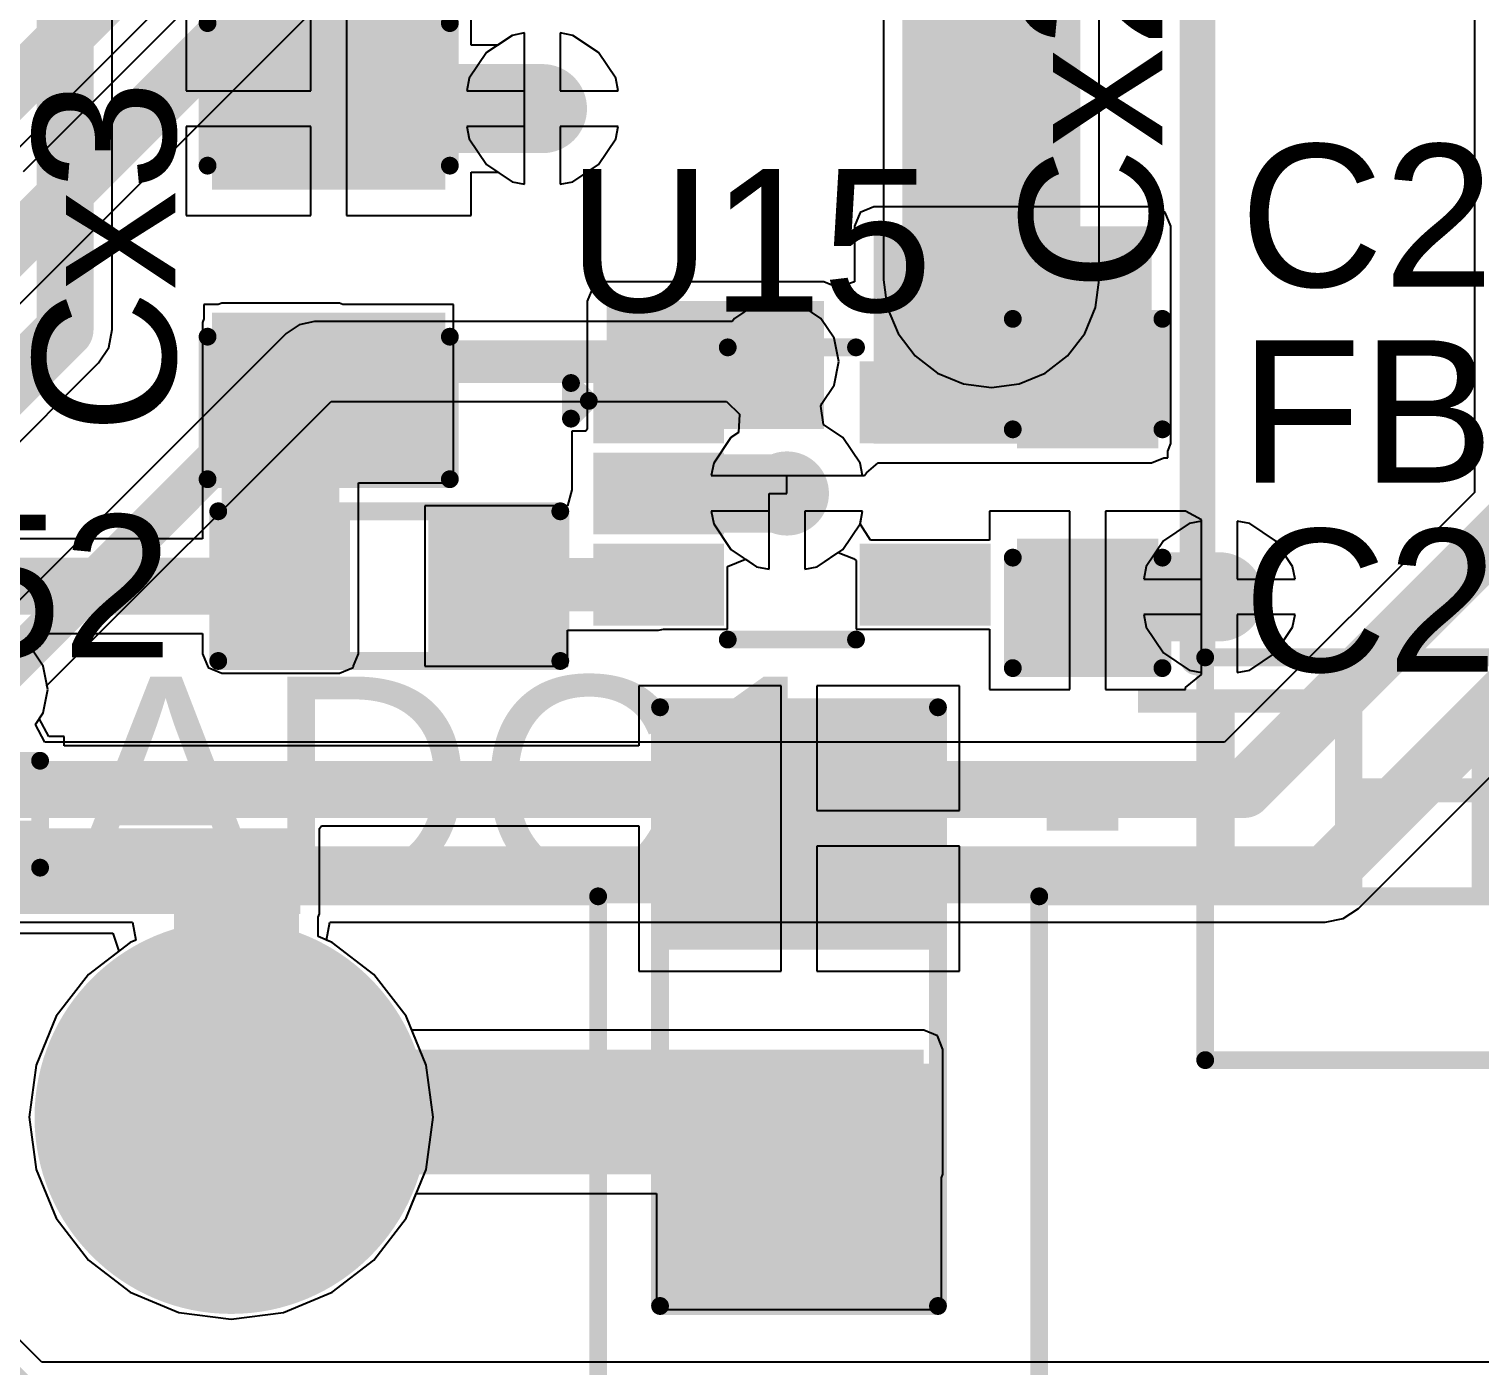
# Model space of a CAD drawing. Header units: millimetres. Extents: x -0.25 to 4.68, y -0.29 to 2.93.
# Drawn here: x 1.1959 to 1.6029, y 0.2812 to 0.6563 of the extents above; entities that cross this region are included whole.
import ezdxf

# ---------------------------------------------------------------- set-up
doc = ezdxf.new("R2010")
doc.units = ezdxf.units.MM
doc.header["$MEASUREMENT"] = 0
for name, color, linetype in [('BottomLayer', 5, 'Continuous'), ('BottomSolder', 6, 'Continuous'), ('Mechanical1', 6, 'Continuous'), ('MultiLayer', 9, 'Continuous'), ('PadHoleLayer', 156, 'Continuous'), ('TopLayer', 1, 'Continuous'), ('TopOverlay', 2, 'Continuous'), ('TopPaste', 8, 'Continuous'), ('TopSolder', 216, 'Continuous'), ('ViaHoleLayer', 16, 'Continuous')]:
    doc.layers.add(name, color=color, linetype=linetype)
doc.styles.add('Arial', font='', dxfattribs={"height": 0.2})
doc.styles.get('Arial').set_extended_font_data('Arial')

# ---------------------------------------------------------------- blocks, each defined once
blk = doc.blocks.new('SC_70_5_6')
at = {"layer": 'TopLayer'}
for points in [[(-0.05177, 0.03307), (-0.02303, 0.03307), (-0.02303, 0.01811), (-0.05177, 0.01811)], [(0.02303, 0.03307), (0.05177, 0.03307), (0.05177, 0.01811), (0.02303, 0.01811)], [(-0.05177, 0.00748), (-0.02303, 0.00748), (-0.02303, -0.00748), (-0.05177, -0.00748)], [(-0.05177, -0.01811), (-0.02303, -0.01811), (-0.02303, -0.03307), (-0.05177, -0.03307)], [(0.02303, -0.01811), (0.05177, -0.01811), (0.05177, -0.03307), (0.02303, -0.03307)]]:
    blk.add_hatch(color=1, dxfattribs=at).paths.add_polyline_path(points)
at = {"layer": 'TopPaste'}
for points in [[(-0.05177, 0.03307), (-0.02303, 0.03307), (-0.02303, 0.01811), (-0.05177, 0.01811)], [(0.02303, 0.03307), (0.05177, 0.03307), (0.05177, 0.01811), (0.02303, 0.01811)], [(-0.05177, 0.00748), (-0.02303, 0.00748), (-0.02303, -0.00748), (-0.05177, -0.00748)], [(-0.05177, -0.01811), (-0.02303, -0.01811), (-0.02303, -0.03307), (-0.05177, -0.03307)], [(0.02303, -0.01811), (0.05177, -0.01811), (0.05177, -0.03307), (0.02303, -0.03307)]]:
    blk.add_hatch(color=8, dxfattribs=at).paths.add_polyline_path(points)
at = {"layer": 'TopSolder'}
for points in [[(-0.05577, 0.03707), (-0.01903, 0.03707), (-0.01903, 0.01411), (-0.05577, 0.01411)], [(0.01903, 0.03707), (0.05577, 0.03707), (0.05577, 0.01411), (0.01903, 0.01411)], [(-0.05577, 0.01148), (-0.01903, 0.01148), (-0.01903, -0.01148), (-0.05577, -0.01148)], [(-0.05577, -0.01411), (-0.01903, -0.01411), (-0.01903, -0.03707), (-0.05577, -0.03707)], [(0.01903, -0.01411), (0.05577, -0.01411), (0.05577, -0.03707), (0.01903, -0.03707)]]:
    blk.add_hatch(color=216, dxfattribs=at).paths.add_polyline_path(points)
at = {"layer": 'TopOverlay', "const_width": 0.005}
for points in [[(-0.018, 0.041), (0.018, 0.041)], [(-0.062, 0.031), (-0.057, 0.026)], [(-0.062, 0.021), (-0.062, 0.031)], [(-0.062, 0.021), (-0.057, 0.026)], [(-0.018, -0.041), (0.018, -0.041)]]:
    blk.add_lwpolyline(points, dxfattribs=at)
at = {"layer": 'TopOverlay', "const_width": 0.0025}
for points in [[(-0.01925, 0.041, 1), (-0.01675, 0.041, 1)], [(0.01675, 0.041, 1), (0.01925, 0.041, 1)], [(-0.06325, 0.031, 1), (-0.06075, 0.031, 1)], [(-0.06325, 0.031, 1), (-0.06075, 0.031, 1)], [(-0.05825, 0.026, 1), (-0.05575, 0.026, 1)], [(-0.05825, 0.026, 1), (-0.05575, 0.026, 1)], [(-0.06325, 0.021, 1), (-0.06075, 0.021, 1)], [(-0.06325, 0.021, 1), (-0.06075, 0.021, 1)], [(-0.01925, -0.041, 1), (-0.01675, -0.041, 1)], [(0.01675, -0.041, 1), (0.01925, -0.041, 1)]]:
    blk.add_lwpolyline(points, format="xyb", close=True, dxfattribs=at)
blk = doc.blocks.new('R___0603_8')
at = {"layer": 'TopLayer'}
for points in [[(-0.015, 0.0175), (-0.015, -0.0175), (-0.045, -0.0175), (-0.045, 0.0175)], [(0.045, 0.0175), (0.045, -0.0175), (0.015, -0.0175), (0.015, 0.0175)]]:
    blk.add_hatch(color=1, dxfattribs=at).paths.add_polyline_path(points)
at = {"layer": 'TopPaste'}
for points in [[(-0.015, 0.0175), (-0.015, -0.0175), (-0.045, -0.0175), (-0.045, 0.0175)], [(0.045, 0.0175), (0.045, -0.0175), (0.015, -0.0175), (0.015, 0.0175)]]:
    blk.add_hatch(color=8, dxfattribs=at).paths.add_polyline_path(points)
at = {"layer": 'TopSolder'}
for points in [[(-0.011, 0.0215), (-0.011, -0.0215), (-0.049, -0.0215), (-0.049, 0.0215)], [(0.049, 0.0215), (0.049, -0.0215), (0.011, -0.0215), (0.011, 0.0215)]]:
    blk.add_hatch(color=216, dxfattribs=at).paths.add_polyline_path(points)
at = {"layer": 'TopOverlay', "const_width": 0.005}
for points in [[(-0.048, 0.021), (-0.048, -0.021)], [(0.048, 0.021), (-0.048, 0.021)], [(0.048, 0.021), (0.048, -0.021)], [(0.048, -0.021), (-0.048, -0.021)]]:
    blk.add_lwpolyline(points, dxfattribs=at)
at = {"layer": 'TopOverlay', "const_width": 0.0025}
for points in [[(-0.04925, 0.021, 1), (-0.04675, 0.021, 1)], [(-0.04925, 0.021, 1), (-0.04675, 0.021, 1)], [(0.04675, 0.021, 1), (0.04925, 0.021, 1)], [(0.04675, 0.021, 1), (0.04925, 0.021, 1)], [(-0.04925, -0.021, 1), (-0.04675, -0.021, 1)], [(-0.04925, -0.021, 1), (-0.04675, -0.021, 1)], [(0.04675, -0.021, 1), (0.04925, -0.021, 1)], [(0.04675, -0.021, 1), (0.04925, -0.021, 1)]]:
    blk.add_lwpolyline(points, format="xyb", close=True, dxfattribs=at)
blk = doc.blocks.new('R___1206_10')
at = {"layer": 'TopLayer'}
for points in [[(-0.08, 0.035), (-0.02, 0.035), (-0.02, -0.035), (-0.08, -0.035)], [(0.02, 0.035), (0.08, 0.035), (0.08, -0.035), (0.02, -0.035)]]:
    blk.add_hatch(color=1, dxfattribs=at).paths.add_polyline_path(points)
at = {"layer": 'TopPaste'}
for points in [[(-0.08, 0.035), (-0.02, 0.035), (-0.02, -0.035), (-0.08, -0.035)], [(0.02, 0.035), (0.08, 0.035), (0.08, -0.035), (0.02, -0.035)]]:
    blk.add_hatch(color=8, dxfattribs=at).paths.add_polyline_path(points)
at = {"layer": 'TopSolder'}
for points in [[(-0.084, 0.039), (-0.016, 0.039), (-0.016, -0.039), (-0.084, -0.039)], [(0.016, 0.039), (0.084, 0.039), (0.084, -0.039), (0.016, -0.039)]]:
    blk.add_hatch(color=216, dxfattribs=at).paths.add_polyline_path(points)
at = {"layer": 'TopOverlay', "const_width": 0.005}
for points in [[(0.084, 0.039), (-0.084, 0.039)], [(-0.084, -0.039), (-0.084, 0.039)], [(0.084, -0.039), (0.084, 0.039)], [(0.084, -0.039), (-0.084, -0.039)]]:
    blk.add_lwpolyline(points, dxfattribs=at)
at = {"layer": 'TopOverlay', "const_width": 0.0025}
for points in [[(-0.08525, 0.039, 1), (-0.08275, 0.039, 1)], [(-0.08525, 0.039, 1), (-0.08275, 0.039, 1)], [(0.08275, 0.039, 1), (0.08525, 0.039, 1)], [(0.08275, 0.039, 1), (0.08525, 0.039, 1)], [(-0.08525, -0.039, 1), (-0.08275, -0.039, 1)], [(-0.08525, -0.039, 1), (-0.08275, -0.039, 1)], [(0.08275, -0.039, 1), (0.08525, -0.039, 1)], [(0.08275, -0.039, 1), (0.08525, -0.039, 1)]]:
    blk.add_lwpolyline(points, format="xyb", close=True, dxfattribs=at)
blk = doc.blocks.new('ZIO_101954_12')
at = {"layer": 'TopOverlay', "const_width": 0.005}
for points in [[(-0.719, -1.74), (-0.719, 0.057)], [(-0.719, -1.74), (0.719, -1.74)]]:
    blk.add_lwpolyline(points, dxfattribs=at)
at = {"layer": 'TopOverlay', "const_width": 0.0025}
blk.add_lwpolyline([(-0.72025, -1.74, 1), (-0.71775, -1.74, 1)], format="xyb", close=True, dxfattribs=at)
blk.add_lwpolyline([(-0.72025, -1.74, 1), (-0.71775, -1.74, 1)], format="xyb", close=True, dxfattribs=at)
blk = doc.blocks.new('C___0805_13')
at = {"layer": 'TopLayer'}
for points in [[(-0.06, 0.03), (-0.02, 0.03), (-0.02, -0.03), (-0.06, -0.03)], [(0.02, 0.03), (0.06, 0.03), (0.06, -0.03), (0.02, -0.03)]]:
    blk.add_hatch(color=1, dxfattribs=at).paths.add_polyline_path(points)
at = {"layer": 'TopPaste'}
for points in [[(-0.06, 0.03), (-0.02, 0.03), (-0.02, -0.03), (-0.06, -0.03)], [(0.02, 0.03), (0.06, 0.03), (0.06, -0.03), (0.02, -0.03)]]:
    blk.add_hatch(color=8, dxfattribs=at).paths.add_polyline_path(points)
at = {"layer": 'TopSolder'}
for points in [[(-0.06276, 0.03276), (-0.01724, 0.03276), (-0.01724, -0.03276), (-0.06276, -0.03276)], [(0.01724, 0.03276), (0.06276, 0.03276), (0.06276, -0.03276), (0.01724, -0.03276)]]:
    blk.add_hatch(color=216, dxfattribs=at).paths.add_polyline_path(points)
at = {"layer": 'TopOverlay', "const_width": 0.005}
for points in [[(-0.024, 0.034), (-0.064, 0.034)], [(-0.064, -0.034), (-0.064, 0.034)], [(0.064, 0.034), (0.024, 0.034)], [(0.064, -0.034), (0.064, 0.034)], [(-0.024, -0.034), (-0.064, -0.034)], [(0.064, -0.034), (0.024, -0.034)]]:
    blk.add_lwpolyline(points, dxfattribs=at)
at = {"layer": 'TopOverlay', "const_width": 0.0025}
for points in [[(-0.06525, 0.034, 1), (-0.06275, 0.034, 1)], [(-0.06525, 0.034, 1), (-0.06275, 0.034, 1)], [(-0.02525, 0.034, 1), (-0.02275, 0.034, 1)], [(0.02275, 0.034, 1), (0.02525, 0.034, 1)], [(0.06275, 0.034, 1), (0.06525, 0.034, 1)], [(0.06275, 0.034, 1), (0.06525, 0.034, 1)], [(-0.06525, -0.034, 1), (-0.06275, -0.034, 1)], [(-0.06525, -0.034, 1), (-0.06275, -0.034, 1)], [(-0.02525, -0.034, 1), (-0.02275, -0.034, 1)], [(0.02275, -0.034, 1), (0.02525, -0.034, 1)], [(0.06275, -0.034, 1), (0.06525, -0.034, 1)], [(0.06275, -0.034, 1), (0.06525, -0.034, 1)]]:
    blk.add_lwpolyline(points, format="xyb", close=True, dxfattribs=at)
blk = doc.blocks.new('C___0603_15')
at = {"layer": 'TopLayer'}
for points in [[(-0.015, 0.0175), (-0.015, -0.0175), (-0.045, -0.0175), (-0.045, 0.0175)], [(0.045, 0.0175), (0.045, -0.0175), (0.015, -0.0175), (0.015, 0.0175)]]:
    blk.add_hatch(color=1, dxfattribs=at).paths.add_polyline_path(points)
at = {"layer": 'TopPaste'}
for points in [[(-0.015, 0.0175), (-0.015, -0.0175), (-0.045, -0.0175), (-0.045, 0.0175)], [(0.045, 0.0175), (0.045, -0.0175), (0.015, -0.0175), (0.015, 0.0175)]]:
    blk.add_hatch(color=8, dxfattribs=at).paths.add_polyline_path(points)
at = {"layer": 'TopSolder'}
for points in [[(-0.01264, 0.01986), (-0.01264, -0.01986), (-0.04736, -0.01986), (-0.04736, 0.01986)], [(0.04736, 0.01986), (0.04736, -0.01986), (0.01264, -0.01986), (0.01264, 0.01986)]]:
    blk.add_hatch(color=216, dxfattribs=at).paths.add_polyline_path(points)
at = {"layer": 'TopOverlay', "const_width": 0.005}
for points in [[(-0.049, -0.021), (-0.049, 0.021)], [(-0.018, 0.021), (-0.049, 0.021)], [(0.049, 0.021), (0.018, 0.021)], [(0.049, -0.021), (0.049, 0.021)], [(-0.018, -0.021), (-0.049, -0.021)], [(0.049, -0.021), (0.018, -0.021)]]:
    blk.add_lwpolyline(points, dxfattribs=at)
at = {"layer": 'TopOverlay', "const_width": 0.0025}
for points in [[(-0.05025, 0.021, 1), (-0.04775, 0.021, 1)], [(-0.05025, 0.021, 1), (-0.04775, 0.021, 1)], [(-0.01925, 0.021, 1), (-0.01675, 0.021, 1)], [(0.01675, 0.021, 1), (0.01925, 0.021, 1)], [(0.04775, 0.021, 1), (0.05025, 0.021, 1)], [(0.04775, 0.021, 1), (0.05025, 0.021, 1)], [(-0.05025, -0.021, 1), (-0.04775, -0.021, 1)], [(-0.05025, -0.021, 1), (-0.04775, -0.021, 1)], [(-0.01925, -0.021, 1), (-0.01675, -0.021, 1)], [(0.01675, -0.021, 1), (0.01925, -0.021, 1)], [(0.04775, -0.021, 1), (0.05025, -0.021, 1)], [(0.04775, -0.021, 1), (0.05025, -0.021, 1)]]:
    blk.add_lwpolyline(points, format="xyb", close=True, dxfattribs=at)
blk = doc.blocks.new('HA0200500000G_25')
at = {"layer": 'BottomLayer'}
h = blk.add_hatch(color=5, dxfattribs=at)
edge = h.paths.add_edge_path()
edge.add_arc((0.1, 0.15), 0.05118, 0, 360)
at = {"layer": 'BottomSolder'}
h = blk.add_hatch(color=6, dxfattribs=at)
edge = h.paths.add_edge_path()
edge.add_arc((0.1, 0.15), 0.05518, 0, 360)
at = {"layer": 'MultiLayer'}
h = blk.add_hatch(color=9, dxfattribs=at)
edge = h.paths.add_edge_path()
edge.add_arc((0.1, 0.15), 0.05118, 0, 360)
at = {"layer": 'PadHoleLayer'}
h = blk.add_hatch(color=156, dxfattribs=at)
edge = h.paths.add_edge_path()
edge.add_arc((0.1, 0.15), 0.02559, 0, 360)
at = {"layer": 'TopLayer'}
h = blk.add_hatch(color=1, dxfattribs=at)
edge = h.paths.add_edge_path()
edge.add_arc((0.1, 0.15), 0.05118, 0, 360)
at = {"layer": 'TopSolder'}
h = blk.add_hatch(color=216, dxfattribs=at)
edge = h.paths.add_edge_path()
edge.add_arc((0.1, 0.15), 0.05518, 0, 360)
at = {"layer": 'TopOverlay', "const_width": 0.005}
for points in [[(-0.301, 0.212), (0.203, 0.212)], [(0.203, -0.315), (0.203, 0.212)]]:
    blk.add_lwpolyline(points, dxfattribs=at)
at = {"layer": 'TopOverlay', "const_width": 0.0025}
blk.add_lwpolyline([(0.20175, 0.212, 1), (0.20425, 0.212, 1)], format="xyb", close=True, dxfattribs=at)
blk.add_lwpolyline([(0.20175, 0.212, 1), (0.20425, 0.212, 1)], format="xyb", close=True, dxfattribs=at)
blk = doc.blocks.new('HA0200500000G_26')
at = {"layer": 'TopOverlay', "const_width": 0.005}
for points in [[(-0.301, 0.212), (0.203, 0.212)], [(-0.301, -0.21), (-0.301, 0.212)]]:
    blk.add_lwpolyline(points, dxfattribs=at)
at = {"layer": 'TopOverlay', "const_width": 0.0025}
blk.add_lwpolyline([(-0.30225, 0.212, 1), (-0.29975, 0.212, 1)], format="xyb", close=True, dxfattribs=at)
blk.add_lwpolyline([(-0.30225, 0.212, 1), (-0.29975, 0.212, 1)], format="xyb", close=True, dxfattribs=at)
blk = doc.blocks.new('ZIO_101954_112')
at = {"layer": 'Mechanical1', "const_width": 0.005}
for points in [[(-0.719, -1.74), (-0.719, 0.057)], [(-0.719, -1.74), (0.719, -1.74)]]:
    blk.add_lwpolyline(points, dxfattribs=at)
at = {"layer": 'Mechanical1', "const_width": 0.0025}
blk.add_lwpolyline([(-0.72025, -1.74, 1), (-0.71775, -1.74, 1)], format="xyb", close=True, dxfattribs=at)
blk.add_lwpolyline([(-0.72025, -1.74, 1), (-0.71775, -1.74, 1)], format="xyb", close=True, dxfattribs=at)
blk = doc.blocks.new('DSN0603_2_143')
at = {"layer": 'TopLayer'}
for points in [[(-0.01181, 0.00472), (-0.00394, 0.00472), (-0.00394, -0.00472), (-0.01181, -0.00472)], [(0.00394, 0.00472), (0.01181, 0.00472), (0.01181, -0.00472), (0.00394, -0.00472)]]:
    blk.add_hatch(color=1, dxfattribs=at).paths.add_polyline_path(points)
at = {"layer": 'TopPaste'}
for points in [[(-0.01181, 0.00472), (-0.00394, 0.00472), (-0.00394, -0.00472), (-0.01181, -0.00472)], [(0.00394, 0.00472), (0.01181, 0.00472), (0.01181, -0.00472), (0.00394, -0.00472)]]:
    blk.add_hatch(color=8, dxfattribs=at).paths.add_polyline_path(points)
at = {"layer": 'TopSolder'}
for points in [[(-0.01398, 0.00689), (-0.00177, 0.00689), (-0.00177, -0.00689), (-0.01398, -0.00689)], [(0.00177, 0.00689), (0.01398, 0.00689), (0.01398, -0.00689), (0.00177, -0.00689)]]:
    blk.add_hatch(color=216, dxfattribs=at).paths.add_polyline_path(points)
at = {"layer": 'TopOverlay', "const_width": 0.005}
for points in [[(-0.015, 0.008), (0.015, 0.008)], [(-0.015, 0.008), (-0.015, -0.008)], [(0.015, 0.008), (0.015, -0.008)], [(-0.015, -0.008), (0.015, -0.008)]]:
    blk.add_lwpolyline(points, dxfattribs=at)
at = {"layer": 'TopOverlay', "const_width": 0.0025}
for points in [[(-0.01625, 0.008, 1), (-0.01375, 0.008, 1)], [(-0.01625, 0.008, 1), (-0.01375, 0.008, 1)], [(0.01375, 0.008, 1), (0.01625, 0.008, 1)], [(0.01375, 0.008, 1), (0.01625, 0.008, 1)], [(-0.01625, -0.008, 1), (-0.01375, -0.008, 1)], [(-0.01625, -0.008, 1), (-0.01375, -0.008, 1)], [(0.01375, -0.008, 1), (0.01625, -0.008, 1)], [(0.01375, -0.008, 1), (0.01625, -0.008, 1)]]:
    blk.add_lwpolyline(points, format="xyb", close=True, dxfattribs=at)

msp = doc.modelspace()

# ---------------------------------------------------------------- hatches: boundary and pattern name
at = {"layer": 'BottomLayer'}
h = msp.add_hatch(color=5, dxfattribs=at)
edge = h.paths.add_edge_path()
edge.add_arc((1.34, 0.634), 0.01181, 0, 360)
h = msp.add_hatch(color=5, dxfattribs=at)
edge = h.paths.add_edge_path()
edge.add_arc((1.466, 0.586), 0.01181, 0, 360)
h = msp.add_hatch(color=5, dxfattribs=at)
edge = h.paths.add_edge_path()
edge.add_arc((1.406, 0.563), 0.01181, 0, 360)
h = msp.add_hatch(color=5, dxfattribs=at)
edge = h.paths.add_edge_path()
edge.add_arc((1.4086, 0.526), 0.01181, 0, 360)
h = msp.add_hatch(color=5, dxfattribs=at)
edge = h.paths.add_edge_path()
edge.add_arc((1.53, 0.497), 0.01181, 0, 360)
at = {"layer": 'BottomSolder'}
h = msp.add_hatch(color=6, dxfattribs=at)
edge = h.paths.add_edge_path()
edge.add_arc((1.34, 0.634), 0.00591, 0, 360)
h = msp.add_hatch(color=6, dxfattribs=at)
edge = h.paths.add_edge_path()
edge.add_arc((1.466, 0.586), 0.00591, 0, 360)
h = msp.add_hatch(color=6, dxfattribs=at)
edge = h.paths.add_edge_path()
edge.add_arc((1.406, 0.563), 0.00591, 0, 360)
h = msp.add_hatch(color=6, dxfattribs=at)
edge = h.paths.add_edge_path()
edge.add_arc((1.4086, 0.526), 0.00591, 0, 360)
h = msp.add_hatch(color=6, dxfattribs=at)
edge = h.paths.add_edge_path()
edge.add_arc((1.53, 0.497), 0.00591, 0, 360)
at = {"layer": 'TopLayer'}
h = msp.add_hatch(color=1, dxfattribs=at)
edge = h.paths.add_edge_path()
edge.add_arc((1.34, 0.634), 0.01181, 0, 360)
for points in [[(1.51095, 0.601), (1.433, 0.601), (1.433, 0.54), (1.51095, 0.54)], [(1.358, 0.54407), (1.419, 0.54407), (1.419, 0.58), (1.358, 0.58)], [(1.283, 0.481), (1.283, 0.574), (1.25, 0.574), (1.25, 0.481)], [(1.272, 0.432), (1.167, 0.432), (1.167, 0.408), (1.272, 0.408)], [(1.27162, 0.33195), (1.27162, 0.432), (1.23662, 0.432), (1.23662, 0.33195)], [(1.23362, 0.33495), (1.447, 0.33495), (1.447, 0.36995), (1.23362, 0.36995)]]:
    msp.add_hatch(color=1, dxfattribs=at).paths.add_polyline_path(points)
h = msp.add_hatch(color=1, dxfattribs=at)
edge = h.paths.add_edge_path()
edge.add_arc((1.466, 0.586), 0.01181, 0, 360)
h = msp.add_hatch(color=1, dxfattribs=at)
edge = h.paths.add_edge_path()
edge.add_arc((1.406, 0.563), 0.01181, 0, 360)
h = msp.add_hatch(color=1, dxfattribs=at)
edge = h.paths.add_edge_path()
edge.add_arc((1.4086, 0.526), 0.01181, 0, 360)
h = msp.add_hatch(color=1, dxfattribs=at)
edge = h.paths.add_edge_path()
edge.add_arc((1.53, 0.497), 0.01181, 0, 360)
at = {"layer": 'TopSolder'}
h = msp.add_hatch(color=216, dxfattribs=at)
edge = h.paths.add_edge_path()
edge.add_arc((1.34, 0.634), 0.00591, 0, 360)
h = msp.add_hatch(color=216, dxfattribs=at)
edge = h.paths.add_edge_path()
edge.add_arc((1.466, 0.586), 0.00591, 0, 360)
h = msp.add_hatch(color=216, dxfattribs=at)
edge = h.paths.add_edge_path()
edge.add_arc((1.406, 0.563), 0.00591, 0, 360)
h = msp.add_hatch(color=216, dxfattribs=at)
edge = h.paths.add_edge_path()
edge.add_arc((1.4086, 0.526), 0.00591, 0, 360)
h = msp.add_hatch(color=216, dxfattribs=at)
edge = h.paths.add_edge_path()
edge.add_arc((1.53, 0.497), 0.00591, 0, 360)
at = {"layer": 'ViaHoleLayer'}
h = msp.add_hatch(color=16, dxfattribs=at)
edge = h.paths.add_edge_path()
edge.add_arc((1.34, 0.634), 0.00591, 0, 360)
h = msp.add_hatch(color=16, dxfattribs=at)
edge = h.paths.add_edge_path()
edge.add_arc((1.466, 0.586), 0.00591, 0, 360)
h = msp.add_hatch(color=16, dxfattribs=at)
edge = h.paths.add_edge_path()
edge.add_arc((1.406, 0.563), 0.00591, 0, 360)
h = msp.add_hatch(color=16, dxfattribs=at)
edge = h.paths.add_edge_path()
edge.add_arc((1.4086, 0.526), 0.00591, 0, 360)
h = msp.add_hatch(color=16, dxfattribs=at)
edge = h.paths.add_edge_path()
edge.add_arc((1.53, 0.497), 0.00591, 0, 360)

# ---------------------------------------------------------------- linework, layer by layer
at = {"layer": 'BottomLayer'}
for p, q in [((1.18882, 0.6188), (1.56628, 0.99626)), ((1.60157, 0.93009), (1.60157, 0.52631)), ((1.43574, 0.812), (1.43574, 0.586)), ((1.49626, 0.586), (1.49626, 0.812)), ((1.37599, 0.79801), (1.19425, 0.61628)), ((1.18492, 0.5709), (1.39028, 0.77626)), ((1.335, 0.65524), (1.33149, 0.65455)), ((1.335, 0.639), (1.335, 0.65524)), ((1.34851, 0.65455), (1.345, 0.65524)), ((1.345, 0.65524), (1.345, 0.639)), ((1.33149, 0.65455), (1.32428, 0.64972)), ((1.35572, 0.64972), (1.34851, 0.65455)), ((1.32428, 0.64972), (1.31945, 0.64251)), ((1.36055, 0.64251), (1.35572, 0.64972)), ((1.31945, 0.64251), (1.31876, 0.639)), ((1.31876, 0.639), (1.335, 0.639)), ((1.345, 0.639), (1.36124, 0.639)), ((1.36124, 0.639), (1.36055, 0.64251)), ((1.335, 0.629), (1.31876, 0.629)), ((1.31876, 0.629), (1.31945, 0.62549)), ((1.335, 0.61276), (1.335, 0.629)), ((1.36124, 0.629), (1.345, 0.629)), ((1.345, 0.629), (1.345, 0.61276)), ((1.36055, 0.62549), (1.36124, 0.629)), ((1.31945, 0.62549), (1.32428, 0.61828)), ((1.35572, 0.61828), (1.36055, 0.62549)), ((1.32428, 0.61828), (1.33149, 0.61345)), ((1.34851, 0.61345), (1.35572, 0.61828)), ((1.33149, 0.61345), (1.335, 0.61276)), ((1.345, 0.61276), (1.34851, 0.61345)), ((1.43574, 0.586), (1.43677, 0.57817)), ((1.49523, 0.57817), (1.49626, 0.586)), ((1.39944, 0.57884), (1.39388, 0.57512)), ((1.406, 0.58014), (1.39944, 0.57884)), ((1.41256, 0.57884), (1.406, 0.58014)), ((1.41812, 0.57512), (1.41256, 0.57884)), ((1.43677, 0.57817), (1.43979, 0.57087)), ((1.49221, 0.57087), (1.49523, 0.57817)), ((1.276, 0.57422), (1.27171, 0.57336)), ((1.39328, 0.57422), (1.276, 0.57422)), ((1.39388, 0.57512), (1.39328, 0.57422)), ((1.42184, 0.56956), (1.41812, 0.57512)), ((1.26807, 0.57093), (1.18507, 0.48793)), ((1.27171, 0.57336), (1.26807, 0.57093)), ((1.26807, 0.57093), (1.26807, 0.57093)), ((1.43979, 0.57087), (1.4446, 0.5646)), ((1.4874, 0.5646), (1.49221, 0.57087)), ((1.42314, 0.563), (1.42184, 0.56956)), ((1.42184, 0.55644), (1.42314, 0.563)), ((1.4446, 0.5646), (1.45087, 0.5598)), ((1.48113, 0.5598), (1.4874, 0.5646)), ((1.45087, 0.5598), (1.45817, 0.55677)), ((1.47383, 0.55677), (1.48113, 0.5598)), ((1.41837, 0.55126), (1.42184, 0.55644)), ((1.45817, 0.55677), (1.466, 0.55574)), ((1.466, 0.55574), (1.47383, 0.55677)), ((1.20093, 0.47207), (1.28065, 0.55178)), ((1.28065, 0.55178), (1.39161, 0.55178)), ((1.39161, 0.55178), (1.39526, 0.54825)), ((1.41817, 0.55051), (1.41837, 0.55126)), ((1.41887, 0.54537), (1.41817, 0.55051)), ((1.39526, 0.54825), (1.39498, 0.54313)), ((1.42432, 0.54172), (1.41887, 0.54537)), ((1.39287, 0.54172), (1.38805, 0.53451)), ((1.39498, 0.54313), (1.39287, 0.54172)), ((1.42914, 0.53451), (1.42432, 0.54172)), ((1.38805, 0.53451), (1.38735, 0.531)), ((1.42984, 0.531), (1.42914, 0.53451)), ((1.38735, 0.531), (1.42984, 0.531)), ((1.60157, 0.52631), (1.53146, 0.4562)), ((1.4036, 0.521), (1.38735, 0.521)), ((1.38735, 0.521), (1.38805, 0.51749)), ((1.4036, 0.50476), (1.4036, 0.521)), ((1.42984, 0.521), (1.4136, 0.521)), ((1.4136, 0.521), (1.4136, 0.50476)), ((1.42914, 0.51749), (1.42984, 0.521)), ((1.38805, 0.51749), (1.39287, 0.51028)), ((1.42432, 0.51028), (1.42914, 0.51749)), ((1.52149, 0.51755), (1.51428, 0.51272)), ((1.525, 0.51824), (1.52149, 0.51755)), ((1.525, 0.502), (1.525, 0.51824)), ((1.53851, 0.51755), (1.535, 0.51824)), ((1.535, 0.51824), (1.535, 0.502)), ((1.54572, 0.51272), (1.53851, 0.51755)), ((1.39287, 0.51028), (1.40009, 0.50545)), ((1.41711, 0.50545), (1.42432, 0.51028)), ((1.51428, 0.51272), (1.50945, 0.50551)), ((1.55055, 0.50551), (1.54572, 0.51272)), ((1.40009, 0.50545), (1.4036, 0.50476)), ((1.4136, 0.50476), (1.41711, 0.50545)), ((1.50945, 0.50551), (1.50876, 0.502)), ((1.55124, 0.502), (1.55055, 0.50551)), ((1.50876, 0.502), (1.525, 0.502)), ((1.535, 0.502), (1.55124, 0.502)), ((1.56902, 0.40958), (1.66137, 0.50193)), ((1.525, 0.492), (1.50876, 0.492)), ((1.50876, 0.492), (1.50945, 0.48849)), ((1.50945, 0.48849), (1.51428, 0.48128)), ((1.525, 0.47576), (1.525, 0.492)), ((1.55124, 0.492), (1.535, 0.492)), ((1.535, 0.492), (1.535, 0.47576)), ((1.54572, 0.48128), (1.55055, 0.48849)), ((1.55055, 0.48849), (1.55124, 0.492)), ((1.51428, 0.48128), (1.52149, 0.47645)), ((1.53851, 0.47645), (1.54572, 0.48128)), ((1.52149, 0.47645), (1.525, 0.47576)), ((1.535, 0.47576), (1.53851, 0.47645)), ((1.19984, 0.46444), (1.20114, 0.471)), ((1.20114, 0.471), (1.20093, 0.47207)), ((1.19767, 0.4612), (1.19984, 0.46444)), ((1.20035, 0.4562), (1.19767, 0.4612)), ((1.53146, 0.4562), (1.20035, 0.4562)), ((1.56472, 0.4067), (1.56902, 0.40958)), ((1.13841, 0.40569), (1.22492, 0.40569)), ((1.22492, 0.40569), (1.22591, 0.40069)), ((1.27934, 0.40069), (1.28033, 0.40569)), ((1.28033, 0.40569), (1.55965, 0.40569)), ((1.55965, 0.40569), (1.56472, 0.4067)), ((1.22429, 0.40002), (1.21255, 0.39102)), ((1.22591, 0.40069), (1.22429, 0.40002)), ((1.28096, 0.40002), (1.27934, 0.40069)), ((1.29269, 0.39102), (1.28096, 0.40002)), ((1.21255, 0.39102), (1.20355, 0.37928)), ((1.3017, 0.37928), (1.29269, 0.39102)), ((1.20355, 0.37928), (1.19789, 0.36561)), ((1.30736, 0.36561), (1.3017, 0.37928)), ((1.19789, 0.36561), (1.19596, 0.35095)), ((1.30929, 0.35095), (1.30736, 0.36561)), ((1.19596, 0.35095), (1.19789, 0.33628)), ((1.30736, 0.33628), (1.30929, 0.35095)), ((1.19949, 0.28225), (1.13525, 0.34649)), ((1.19789, 0.33628), (1.20355, 0.32262)), ((1.3017, 0.32262), (1.30736, 0.33628)), ((1.20355, 0.32262), (1.21255, 0.31088)), ((1.29269, 0.31088), (1.3017, 0.32262)), ((1.21255, 0.31088), (1.22429, 0.30187)), ((1.28096, 0.30187), (1.29269, 0.31088)), ((1.22429, 0.30187), (1.23796, 0.29621)), ((1.26729, 0.29621), (1.28096, 0.30187)), ((1.23796, 0.29621), (1.25262, 0.29428)), ((1.25262, 0.29428), (1.26729, 0.29621)), ((3.19138, 0.28225), (1.19949, 0.28225))]:
    msp.add_line(p, q, dxfattribs=at)
for points, const_width in [([(1.169, 0.617), (1.561, 1.009)], 0.015), ([(1.466, 0.586), (1.466, 0.812)], 0.05), ([(1.168, 0.572), (1.385, 0.789)], 0.015), ([(1.184, 0.471), (1.276, 0.563)], 0.012), ([(1.276, 0.563), (1.406, 0.563)], 0.012), ([(1.53695, 0.44295), (1.61482, 0.52082)], 0.016), ([(1.55965, 0.41895), (1.652, 0.5113)], 0.016), ([(0.99988, 0.44295), (1.53695, 0.44295)], 0.016), ([(1.00982, 0.41895), (1.55965, 0.41895)], 0.016), ([(1.122, 0.341), (1.194, 0.269)], 0.016)]:
    msp.add_lwpolyline(points, dxfattribs=dict(at, const_width=const_width))
for points, const_width in [([(1.4535, 0.586, 1), (1.4785, 0.586, 1)], 0.025), ([(1.273, 0.563, 1), (1.279, 0.563, 1)], 0.006), ([(1.273, 0.563, 1), (1.279, 0.563, 1)], 0.006), ([(1.403, 0.563, 1), (1.409, 0.563, 1)], 0.006), ([(1.53295, 0.44295, 1), (1.54095, 0.44295, 1)], 0.008), ([(1.53295, 0.44295, 1), (1.54095, 0.44295, 1)], 0.008), ([(1.55565, 0.41895, 1), (1.56365, 0.41895, 1)], 0.008), ([(1.55565, 0.41895, 1), (1.56365, 0.41895, 1)], 0.008)]:
    msp.add_lwpolyline(points, format="xyb", close=True, dxfattribs=dict(at, const_width=const_width))
at = {"layer": 'Mechanical1', "const_width": 0.01}
msp.add_lwpolyline([(1.52382, 0.47995), (1.52382, 1.37845)], dxfattribs=at)
at = {"layer": 'Mechanical1', "const_width": 0.005}
msp.add_lwpolyline([(1.52132, 0.47995, 1), (1.52632, 0.47995, 1)], format="xyb", close=True, dxfattribs=at)
at = {"layer": 'TopLayer'}
for p, q in [((1.21925, 0.572), (1.21925, 0.69551)), ((1.24, 0.664), (1.24, 0.639)), ((1.275, 0.639), (1.275, 0.664)), ((1.285, 0.664), (1.285, 0.634)), ((1.32, 0.65184), (1.32, 0.664)), ((1.335, 0.65524), (1.33149, 0.65455)), ((1.335, 0.634), (1.335, 0.65524)), ((1.34851, 0.65455), (1.345, 0.65524)), ((1.345, 0.65524), (1.345, 0.639)), ((1.32744, 0.65184), (1.32, 0.65184)), ((1.33149, 0.65455), (1.32744, 0.65184)), ((1.35572, 0.64972), (1.34851, 0.65455)), ((1.36055, 0.64251), (1.35572, 0.64972)), ((1.24, 0.639), (1.275, 0.639)), ((1.345, 0.639), (1.36124, 0.639)), ((1.36124, 0.639), (1.36055, 0.64251)), ((1.285, 0.634), (1.285, 0.604)), ((1.335, 0.61276), (1.335, 0.634)), ((1.275, 0.629), (1.24, 0.629)), ((1.24, 0.629), (1.24, 0.604)), ((1.275, 0.604), (1.275, 0.629)), ((1.36124, 0.629), (1.345, 0.629)), ((1.345, 0.629), (1.345, 0.61276)), ((1.36055, 0.62549), (1.36124, 0.629)), ((1.35572, 0.61828), (1.36055, 0.62549)), ((1.32, 0.604), (1.32, 0.61616)), ((1.32, 0.61616), (1.32744, 0.61616)), ((1.32744, 0.61616), (1.33149, 0.61345)), ((1.34851, 0.61345), (1.35572, 0.61828)), ((1.33149, 0.61345), (1.335, 0.61276)), ((1.345, 0.61276), (1.34851, 0.61345)), ((1.433, 0.60641), (1.42917, 0.60483)), ((1.51095, 0.60641), (1.433, 0.60641)), ((1.51478, 0.60483), (1.51095, 0.60641)), ((1.24, 0.604), (1.275, 0.604)), ((1.285, 0.604), (1.32, 0.604)), ((1.42917, 0.60483), (1.42759, 0.601)), ((1.51636, 0.601), (1.51478, 0.60483)), ((1.42759, 0.601), (1.42759, 0.5854)), ((1.51636, 0.54), (1.51636, 0.601)), ((1.35417, 0.58383), (1.35259, 0.58)), ((1.358, 0.58541), (1.35417, 0.58383)), ((1.419, 0.58541), (1.358, 0.58541)), ((1.42283, 0.58383), (1.419, 0.58541)), ((1.42759, 0.5854), (1.42283, 0.58383)), ((1.24901, 0.579), (1.245, 0.579)), ((1.245, 0.579), (1.245, 0.57499)), ((1.25, 0.57941), (1.24901, 0.579)), ((1.283, 0.57941), (1.25, 0.57941)), ((1.28399, 0.579), (1.283, 0.57941)), ((1.315, 0.579), (1.28399, 0.579)), ((1.315, 0.529), (1.315, 0.579)), ((1.35259, 0.58), (1.35259, 0.54407)), ((1.245, 0.57499), (1.24459, 0.574)), ((1.24459, 0.574), (1.24459, 0.51325)), ((1.21825, 0.56693), (1.21925, 0.572)), ((1.21537, 0.56263), (1.21825, 0.56693)), ((1.16978, 0.51703), (1.21537, 0.56263)), ((1.35219, 0.54348), (1.34823, 0.54348)), ((1.34823, 0.54348), (1.34823, 0.52699)), ((1.35259, 0.54407), (1.35219, 0.54348)), ((1.5155, 0.53792), (1.51636, 0.54)), ((1.5155, 0.536), (1.5155, 0.53792)), ((1.43098, 0.53183), (1.43423, 0.53459)), ((1.43423, 0.53459), (1.51095, 0.53459)), ((1.51095, 0.53459), (1.51436, 0.536)), ((1.51436, 0.536), (1.5155, 0.536)), ((1.4086, 0.526), (1.4086, 0.531)), ((1.4086, 0.531), (1.43037, 0.531)), ((1.43037, 0.531), (1.43098, 0.53183)), ((1.28841, 0.481), (1.28841, 0.529)), ((1.28841, 0.529), (1.315, 0.529)), ((1.34823, 0.52699), (1.347, 0.5225)), ((1.4036, 0.50476), (1.4036, 0.526)), ((1.4036, 0.526), (1.4086, 0.526)), ((1.347, 0.5225), (1.307, 0.5225)), ((1.307, 0.5225), (1.307, 0.4775)), ((1.42984, 0.521), (1.4136, 0.521)), ((1.4136, 0.521), (1.4136, 0.50476)), ((1.42922, 0.51789), (1.42984, 0.521)), ((1.488, 0.521), (1.4655, 0.521)), ((1.4655, 0.521), (1.4655, 0.51289)), ((1.488, 0.496), (1.488, 0.521)), ((1.5205, 0.521), (1.498, 0.521)), ((1.498, 0.521), (1.498, 0.496)), ((1.525, 0.51861), (1.5205, 0.521)), ((1.5205, 0.521), (1.5205, 0.521)), ((1.42928, 0.51727), (1.42922, 0.51789)), ((1.43208, 0.51289), (1.42928, 0.51727)), ((1.525, 0.497), (1.525, 0.51861)), ((1.53851, 0.51755), (1.535, 0.51824)), ((1.535, 0.51824), (1.535, 0.502)), ((1.54572, 0.51272), (1.53851, 0.51755)), ((1.24459, 0.51325), (1.176, 0.51325)), ((1.4655, 0.51289), (1.43208, 0.51289)), ((1.41711, 0.50545), (1.42303, 0.50941)), ((1.42303, 0.50941), (1.42734, 0.50777)), ((1.55055, 0.50551), (1.54572, 0.51272)), ((1.39197, 0.50549), (1.39697, 0.50754)), ((1.39197, 0.48793), (1.39197, 0.50549)), ((1.39697, 0.50754), (1.40009, 0.50545)), ((1.40009, 0.50545), (1.4036, 0.50476)), ((1.4136, 0.50476), (1.41711, 0.50545)), ((1.42734, 0.50777), (1.42803, 0.5072)), ((1.42803, 0.5072), (1.42803, 0.48793)), ((1.55124, 0.502), (1.55055, 0.50551)), ((1.535, 0.502), (1.55124, 0.502)), ((1.525, 0.47525), (1.525, 0.497)), ((1.488, 0.471), (1.488, 0.496)), ((1.498, 0.496), (1.498, 0.471)), ((1.55124, 0.492), (1.535, 0.492)), ((1.535, 0.492), (1.535, 0.47576)), ((1.54572, 0.48128), (1.55055, 0.48849)), ((1.55055, 0.48849), (1.55124, 0.492)), ((1.19704, 0.48175), (1.19901, 0.48675)), ((1.19901, 0.48675), (1.24459, 0.48675)), ((1.24459, 0.48675), (1.24459, 0.481)), ((1.347, 0.4775), (1.347, 0.48766)), ((1.347, 0.48766), (1.3726, 0.48766)), ((1.3726, 0.48766), (1.37393, 0.48793)), ((1.37393, 0.48793), (1.39197, 0.48793)), ((1.42803, 0.48793), (1.4655, 0.48793)), ((1.4655, 0.48793), (1.4655, 0.471)), ((1.19984, 0.47756), (1.19704, 0.48175)), ((1.24459, 0.481), (1.24617, 0.47717)), ((1.287, 0.47759), (1.28841, 0.481)), ((1.53851, 0.47645), (1.54572, 0.48128)), ((1.20114, 0.471), (1.19984, 0.47756)), ((1.24617, 0.47717), (1.25, 0.47559)), ((1.283, 0.47559), (1.28683, 0.47717)), ((1.28683, 0.47717), (1.28696, 0.4775)), ((1.28696, 0.4775), (1.287, 0.4775)), ((1.287, 0.4775), (1.287, 0.47759)), ((1.307, 0.4775), (1.347, 0.4775)), ((1.535, 0.47576), (1.53851, 0.47645)), ((1.25, 0.47559), (1.283, 0.47559)), ((1.5205, 0.47156), (1.525, 0.47525)), ((1.19984, 0.46444), (1.20114, 0.471)), ((1.407, 0.472), (1.367, 0.472)), ((1.367, 0.472), (1.367, 0.45522)), ((1.407, 0.432), (1.407, 0.472)), ((1.457, 0.472), (1.417, 0.472)), ((1.417, 0.472), (1.417, 0.437)), ((1.457, 0.437), (1.457, 0.472)), ((1.4655, 0.471), (1.488, 0.471)), ((1.498, 0.471), (1.5205, 0.471)), ((1.5205, 0.471), (1.5205, 0.47156)), ((1.19875, 0.46281), (1.19984, 0.46444)), ((1.20142, 0.45781), (1.19875, 0.46281)), ((1.20572, 0.45781), (1.20142, 0.45781)), ((1.20572, 0.45522), (1.20572, 0.45781)), ((1.367, 0.45522), (1.20572, 0.45522)), ((1.417, 0.437), (1.457, 0.437)), ((1.27741, 0.432), (1.27794, 0.43278)), ((1.27741, 0.408), (1.27741, 0.432)), ((1.27794, 0.43278), (1.367, 0.43278)), ((1.367, 0.43278), (1.367, 0.392)), ((1.407, 0.392), (1.407, 0.432)), ((1.457, 0.427), (1.417, 0.427)), ((1.417, 0.427), (1.417, 0.392)), ((1.457, 0.392), (1.457, 0.427)), ((1.27703, 0.40709), (1.27741, 0.408)), ((1.27703, 0.40165), (1.27703, 0.40709)), ((1.16725, 0.40259), (1.21942, 0.40259)), ((1.21942, 0.40259), (1.22112, 0.39759)), ((1.28096, 0.40002), (1.27703, 0.40165)), ((1.29269, 0.39102), (1.28096, 0.40002)), ((1.22112, 0.39759), (1.21255, 0.39102)), ((1.21255, 0.39102), (1.20355, 0.37928)), ((1.3017, 0.37928), (1.29269, 0.39102)), ((1.367, 0.392), (1.407, 0.392)), ((1.417, 0.392), (1.457, 0.392)), ((1.20355, 0.37928), (1.19789, 0.36561)), ((1.30332, 0.37536), (1.3017, 0.37928)), ((1.447, 0.37536), (1.30332, 0.37536)), ((1.45083, 0.37378), (1.447, 0.37536)), ((1.45241, 0.36995), (1.45083, 0.37378)), ((1.45241, 0.33495), (1.45241, 0.36995)), ((1.19789, 0.36561), (1.19596, 0.35095)), ((1.19596, 0.35095), (1.19789, 0.33628)), ((1.19789, 0.33628), (1.20355, 0.32262)), ((1.452, 0.33395), (1.45241, 0.33495)), ((1.452, 0.297), (1.452, 0.33395)), ((1.3017, 0.32262), (1.30456, 0.32954)), ((1.30456, 0.32954), (1.372, 0.32954)), ((1.372, 0.32954), (1.372, 0.297)), ((1.20355, 0.32262), (1.21255, 0.31088)), ((1.29269, 0.31088), (1.3017, 0.32262)), ((1.21255, 0.31088), (1.22429, 0.30187)), ((1.28096, 0.30187), (1.29269, 0.31088)), ((1.22429, 0.30187), (1.23796, 0.29621)), ((1.26729, 0.29621), (1.28096, 0.30187)), ((1.23796, 0.29621), (1.25262, 0.29428)), ((1.25262, 0.29428), (1.26729, 0.29621)), ((1.372, 0.297), (1.452, 0.297))]:
    msp.add_line(p, q, dxfattribs=at)
for points, const_width in [([(1.206, 0.572), (1.206, 0.701)], 0.016), ([(1.28, 0.634), (1.34, 0.634)], 0.025), ([(1.122, 0.488), (1.206, 0.572)], 0.016), ([(1.3726, 0.526), (1.4086, 0.526)], 0.022), ([(1.493, 0.496), (1.494, 0.497)], 0.025), ([(1.494, 0.497), (1.53, 0.497)], 0.025), ([(1.176, 0.5), (1.267, 0.5)], 0.016), ([(1.336, 0.5), (1.33641, 0.50041)], 0.015), ([(1.33641, 0.50041), (1.3726, 0.50041)], 0.015), ([(1.19113, 0.444), (1.4, 0.444)], 0.012), ([(1.4, 0.444), (1.412, 0.432)], 0.012), ([(1.182, 0.418), (1.211, 0.418)], 0.012), ([(1.38805, 0.35095), (1.407, 0.332)], 0.025), ([(1.407, 0.332), (1.412, 0.332)], 0.025)]:
    msp.add_lwpolyline(points, dxfattribs=dict(at, const_width=const_width))
for points, const_width in [([(1.27375, 0.634, 1), (1.28625, 0.634, 1)], 0.0125), ([(1.33375, 0.634, 1), (1.34625, 0.634, 1)], 0.0125), ([(1.202, 0.572, 1), (1.21, 0.572, 1)], 0.008), ([(1.202, 0.572, 1), (1.21, 0.572, 1)], 0.008), ([(1.3671, 0.526, 1), (1.3781, 0.526, 1)], 0.011), ([(1.4031, 0.526, 1), (1.4141, 0.526, 1)], 0.011), ([(1.48775, 0.497, 1), (1.50025, 0.497, 1)], 0.0125), ([(1.48775, 0.497, 1), (1.50025, 0.497, 1)], 0.0125), ([(1.52375, 0.497, 1), (1.53625, 0.497, 1)], 0.0125), ([(1.263, 0.5, 1), (1.271, 0.5, 1)], 0.008), ([(1.33225, 0.5, 1), (1.33975, 0.5, 1)], 0.0075), ([(1.33266, 0.50041, 1), (1.34016, 0.50041, 1)], 0.0075), ([(1.33266, 0.50041, 1), (1.34016, 0.50041, 1)], 0.0075), ([(1.36885, 0.50041, 1), (1.37635, 0.50041, 1)], 0.0075), ([(1.48675, 0.496, 1), (1.49925, 0.496, 1)], 0.0125), ([(1.18813, 0.444, 1), (1.19413, 0.444, 1)], 0.006), ([(1.397, 0.444, 1), (1.403, 0.444, 1)], 0.006), ([(1.397, 0.444, 1), (1.403, 0.444, 1)], 0.006), ([(1.409, 0.432, 1), (1.415, 0.432, 1)], 0.006), ([(1.208, 0.418, 1), (1.214, 0.418, 1)], 0.006), ([(1.3818, 0.35095, 1), (1.3943, 0.35095, 1)], 0.0125), ([(1.40075, 0.332, 1), (1.41325, 0.332, 1)], 0.0125), ([(1.40075, 0.332, 1), (1.41325, 0.332, 1)], 0.0125), ([(1.40575, 0.332, 1), (1.41825, 0.332, 1)], 0.0125)]:
    msp.add_lwpolyline(points, format="xyb", close=True, dxfattribs=dict(at, const_width=const_width))

# ---------------------------------------------------------------- block references
for name, p in [('ZIO_101954_112', (2.245, 2.22)), ('ZIO_101954_12', (2.245, 2.107)), ('SC_70_5_6', (1.41, 0.526)), ('HA0200500000G_25', (1.15262, 0.20095)), ('HA0200500000G_26', (1.78042, 0.20095))]:
    msp.add_blockref(name, p)
for name, p, rotation in [('C___0805_13', (1.28, 0.594), 270), ('C___0603_15', (1.493, 0.526), 270), ('R___0603_8', (1.297, 0.5), 180), ('R___1206_10', (1.412, 0.382), 270), ('DSN0603_2_143', (1.191, 0.436), 90)]:
    msp.add_blockref(name, p, dxfattribs=dict(rotation=rotation))

# ---------------------------------------------------------------- texts
at = {"layer": 'TopOverlay', "style": 'Arial'}
for s, height, rotation, p in [('Cx2', 0.04, 90, (1.51399, 0.58268)), ('Cx3', 0.04, 90, (1.23699, 0.54268)), ('ADC1', 0.059055, 360, (1.20664, 0.41558)), ('-TH4+', 0.059055, 360, (1.47782, 0.41195))]:
    msp.add_text(s, height=height, rotation=rotation, dxfattribs=at).set_placement(p)
for s, p in [('C26', (1.53568, 0.58401)), ('U15', (1.34702, 0.57701)), ('FB8', (1.53568, 0.52901)), ('R52', (1.13368, 0.48001)), ('C24', (1.53668, 0.47601))]:
    msp.add_text(s, height=0.04, dxfattribs=at).set_placement(p)

doc.saveas('drawing.dxf')
